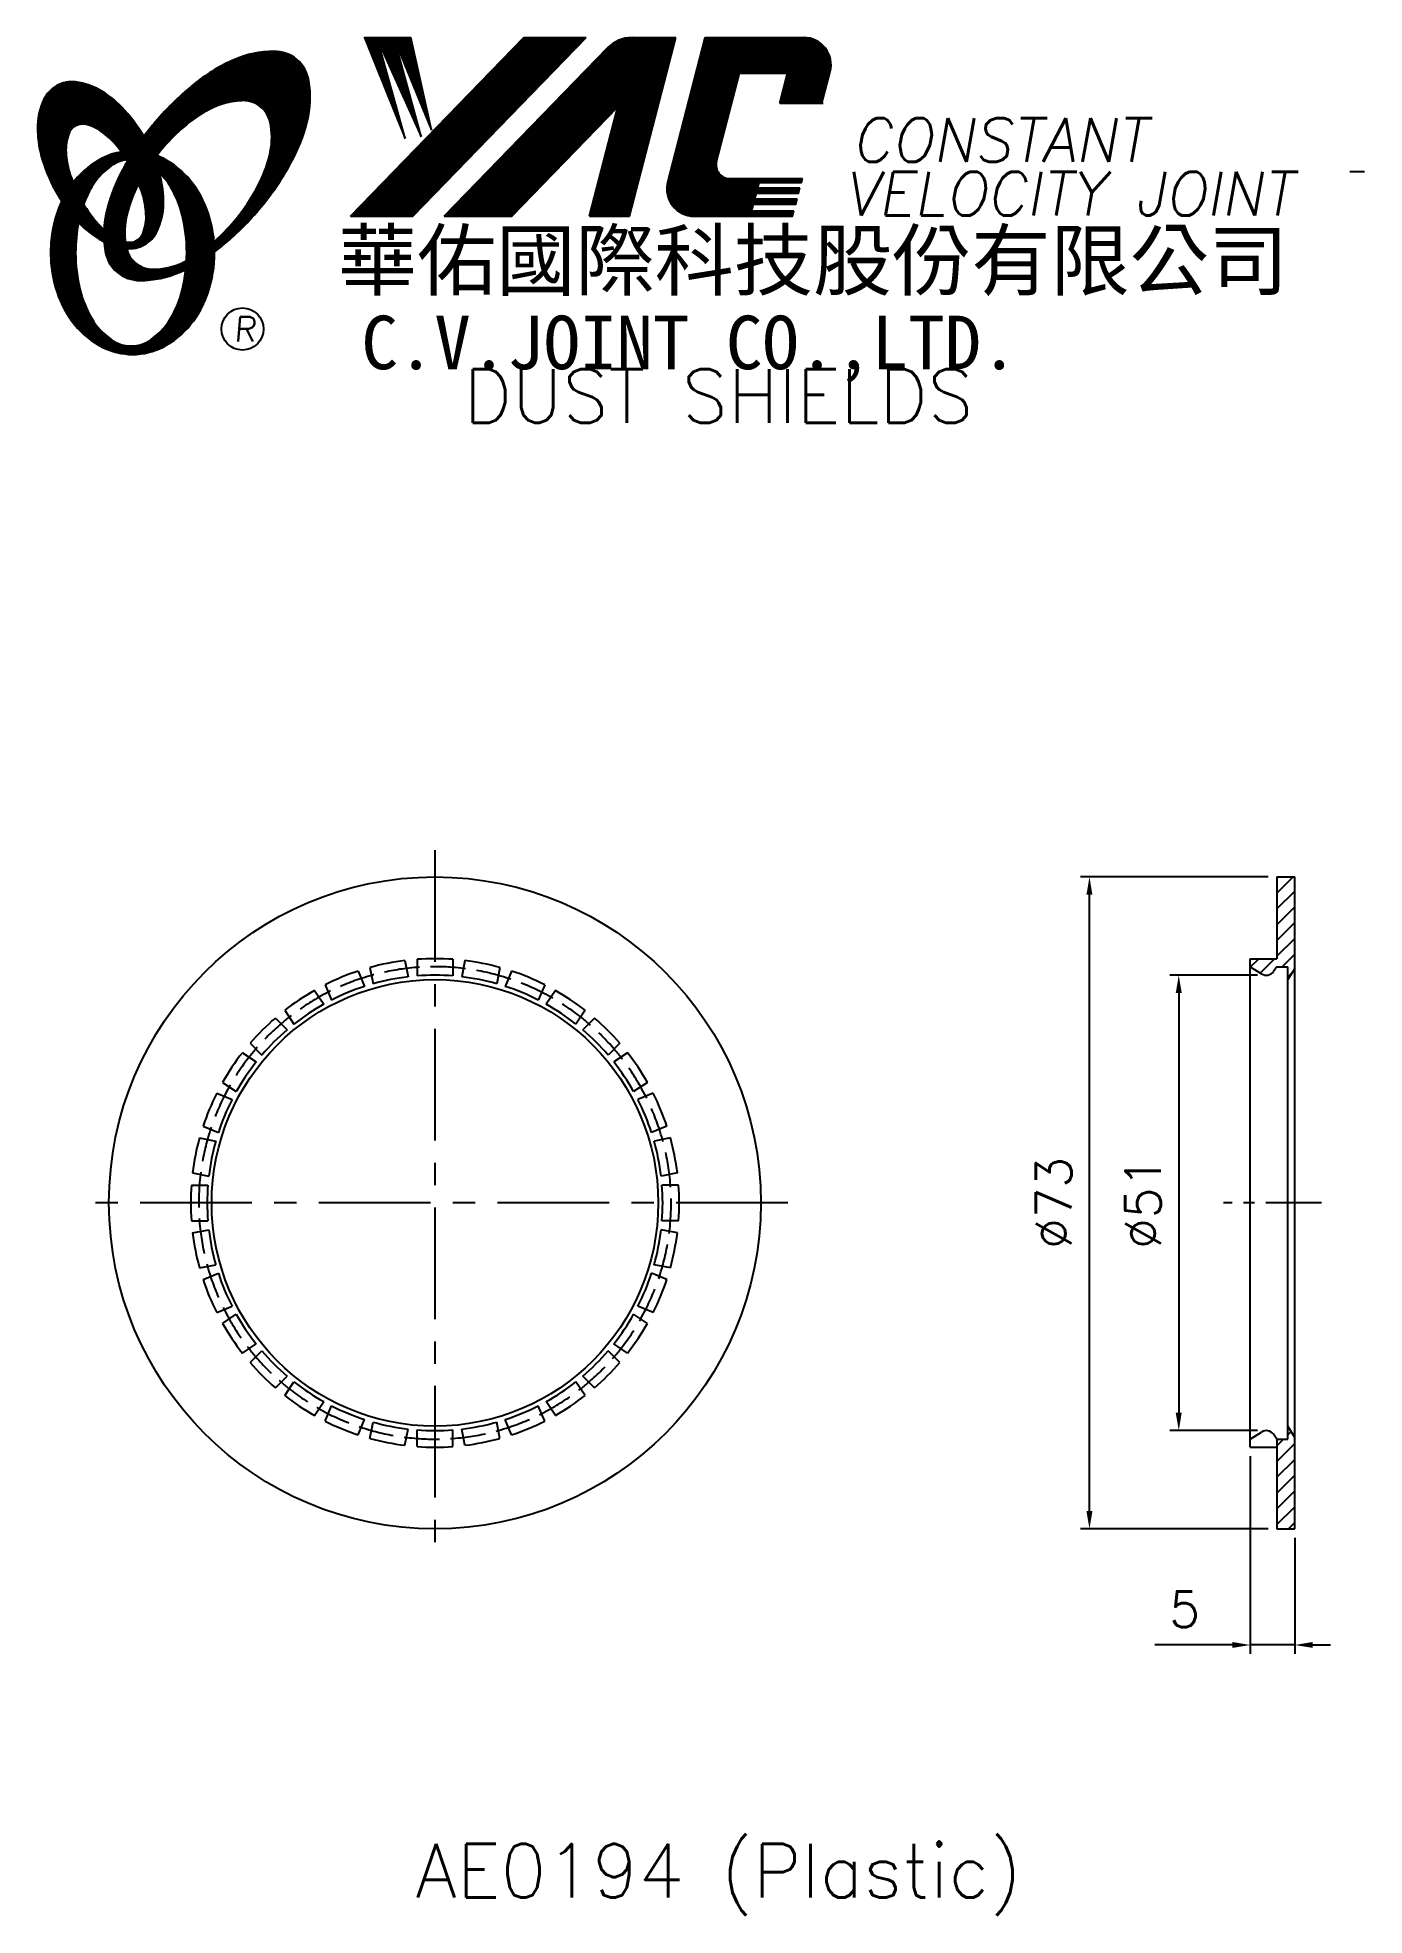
# Model space of a CAD drawing. Extents: x 593 to 741, y 306 to 516.
import ezdxf
from ezdxf.enums import TextEntityAlignment as Align

# ---------------------------------------------------------------- set-up
doc = ezdxf.new("R2010")
doc.units = 0
doc.header["$LTSCALE"] = 10
doc.header["$MEASUREMENT"] = 0
doc.linetypes.add('CENTER', pattern=[2, 1.25, -0.25, 0.25, -0.25])
doc.linetypes.add('HIDDEN', pattern=[0.375, 0.25, -0.125])
doc.layers.get('0').update_dxf_attribs({"linetype": 'CONTINUOUS'})
doc.layers.get('DEFPOINTS').update_dxf_attribs({"linetype": 'CONTINUOUS'})
doc.layers.add('4', color=7, linetype='CONTINUOUS')
doc.styles.add('CHINA', font='KAIU.TTF')
doc.styles.add('ITALICC', font='simplex.shx')
doc.dimstyles.new('STANDARD$0', dxfattribs={"dimtxt": 4, "dimasz": 2, "dimexe": 1, "dimexo": 1, "dimgap": 2, "dimtad": 1, "dimdec": 4, "dimzin": 10, "dimtxsty": 'ITALICC', "dimcen": 2, "dimclrd": 5, "dimclre": 5, "dimclrt": 18, "dimaunit": 1, "dimazin": 3, "dimtp": 0.1, "dimtfac": 0.7, "dimtdec": 4, "dimtmove": 0, "dimatfit": 3, "dimtolj": 1, "dimtzin": 10})
pattern_1 = [(45, (493.591714, 308.981585), (-0.00883883476, 0.00883883476), [])]
pattern_2 = [(45, (662.18226, 272.677176), (-0.00727476112, 0.00727476112), [])]

# ---------------------------------------------------------------- blocks, each defined once
blk = doc.blocks.new('*D4')
at = {"color": 5, "linetype": 'BYBLOCK'}
for p, q in [((729.22, 411.42), (719.42, 411.42)), ((720.42, 409.42), (720.42, 362.42)), ((729.22, 360.42), (719.42, 360.42))]:
    blk.add_line(p, q, dxfattribs=at)
for points in [[(720.08, 409.42), (720.75, 409.42), (720.42, 411.42)], [(720.08, 362.42), (720.75, 362.42), (720.42, 360.42)]]:
    blk.add_solid(points, dxfattribs=at)
at = {"layer": 'DEFPOINTS', "color": 0, "linetype": 'BYBLOCK'}
for p in [(730.22, 411.42), (720.42, 360.42), (730.22, 360.42)]:
    blk.add_point(p, dxfattribs=at)
at = {"color": 18, "linetype": 'BYBLOCK', "insert": (716.42, 385.92), "char_height": 4, "attachment_point": 5, "rotation": 90, "style": 'ITALICC'}
blk.add_mtext('\\A1;∅51', dxfattribs=at)
blk = doc.blocks.new('*D5')
at = {"color": 5, "linetype": 'BYBLOCK'}
for p, q in [((730.42, 422.42), (709.42, 422.42)), ((710.42, 351.42), (710.42, 420.42)), ((730.42, 349.42), (709.42, 349.42))]:
    blk.add_line(p, q, dxfattribs=at)
for points in [[(710.08, 420.42), (710.75, 420.42), (710.42, 422.42)], [(710.08, 351.42), (710.75, 351.42), (710.42, 349.42)]]:
    blk.add_solid(points, dxfattribs=at)
at = {"layer": 'DEFPOINTS', "color": 0, "linetype": 'BYBLOCK'}
for p in [(710.42, 422.42), (731.42, 422.42), (731.42, 349.42)]:
    blk.add_point(p, dxfattribs=at)
at = {"color": 18, "linetype": 'BYBLOCK', "insert": (706.42, 385.92), "char_height": 4, "attachment_point": 5, "rotation": 90, "style": 'ITALICC'}
blk.add_mtext('\\A1;∅73', dxfattribs=at)
blk = doc.blocks.new('*D6')
at = {"color": 5, "linetype": 'BYBLOCK'}
for p, q in [((728.42, 357.57), (728.42, 335.42)), ((733.42, 348.42), (733.42, 335.42)), ((726.42, 336.42), (717.75, 336.42)), ((733.42, 336.42), (728.42, 336.42)), ((735.42, 336.42), (737.42, 336.42))]:
    blk.add_line(p, q, dxfattribs=at)
for points in [[(726.42, 336.75), (726.42, 336.09), (728.42, 336.42)], [(735.42, 336.75), (735.42, 336.09), (733.42, 336.42)]]:
    blk.add_solid(points, dxfattribs=at)
at = {"layer": 'DEFPOINTS', "color": 0, "linetype": 'BYBLOCK'}
for p in [(728.42, 358.57), (733.42, 349.42), (728.42, 336.42)]:
    blk.add_point(p, dxfattribs=at)
at = {"color": 18, "linetype": 'BYBLOCK', "insert": (721.08, 340.42), "char_height": 4, "attachment_point": 5, "style": 'ITALICC'}
blk.add_mtext('\\A1;5', dxfattribs=at)

msp = doc.modelspace()

# ---------------------------------------------------------------- hatches: boundary and pattern name
at = {"layer": '4', "linetype": 'CONTINUOUS'}
h = msp.add_hatch(dxfattribs=at)
h.set_pattern_fill('ANSI31', color=5, scale=0.1, style=0)
h.set_pattern_definition(pattern_1)
h.paths.add_polyline_path([(654.05042, 516.41257), (647.09311, 516.41257), (627.67651, 496.40881), (634.63381, 496.40881)])
h.paths.add_polyline_path([(657.59731, 508.647), (654.41694, 496.40881), (658.89792, 496.40881), (664.09636, 516.41257), (659.19963, 516.41257, 0.202785967), (656.46556, 515.25615), (638.17143, 496.40881), (645.71834, 496.40881)])
h.paths.add_polyline_path([(671.22442, 512.41415), (676.61814, 512.41415), (675.74912, 509.07014), (680.46594, 509.07014), (681.38266, 512.5977, 0.490800957), (678.43246, 516.41257), (667.39814, 516.41257), (663.19109, 500.22368, 0.490800957), (666.14129, 496.40881), (677.1756, 496.40881), (677.33005, 497.00312), (672.61323, 497.00312), (672.8066, 497.74721), (677.52342, 497.74721), (677.68197, 498.35734), (672.96515, 498.35734), (673.1264, 498.97781), (677.84322, 498.97781), (677.9994, 499.5788), (673.28258, 499.5788), (673.43938, 500.18218), (678.1562, 500.18218), (678.27293, 500.63137), (670.13318, 500.63137, -0.490800957), (668.65808, 502.53881)])
h = msp.add_hatch(dxfattribs=at)
h.set_pattern_fill('ANSI31', color=1, scale=0.1, style=0)
h.set_pattern_definition(pattern_1)
h.paths.add_polyline_path([(634.40848, 516.41257), (629.23116, 516.41257), (633.80192, 505.10883), (630.73598, 516.06681), (635.57072, 505.34449), (632.62271, 516.06681), (636.74993, 506.05145)])
h = msp.add_hatch(dxfattribs=at)
h.set_pattern_fill('ANSI31', color=5, scale=0.082305, style=0)
h.set_pattern_definition([(45, (493.591714, 308.981585), (-0.00727476112, 0.00727476112), [])])
h.paths.add_polyline_path([(615.62719, 509.35009, -0.172879177), (617.56866, 508.69152, -0.172879177), (618.65595, 506.95347, -0.104527385), (618.68373, 503.62528, -0.065680101), (617.5142, 500.22333, -0.051823203), (615.07378, 496.38094, -0.044272532), (612.39881, 493.5546, -0.020203161), (612.4524, 492.41668, 0.006517006), (612.85695, 492.72876, 0.049863361), (617.41037, 497.14182, 0.049863361), (621.00001, 502.36899, 0.063682799), (622.82105, 506.99633, 0.103597411), (623.01035, 511.5803, 0.177892575), (621.66174, 513.95058, 0.177892575), (619.09935, 514.88391, 0.103597411), (614.61155, 513.93086, 0.063682799), (610.35381, 511.36179, 0.049863361), (605.80039, 506.94873, 0.016070017), (604.52969, 505.34241, -0.007061632), (604.77697, 504.90538, -0.031648676), (605.72956, 502.86881, -0.008069351), (606.16146, 503.43312, -0.051823203), (609.33984, 506.69157, -0.065680101), (612.38177, 508.61193, -0.104527385)])
h.paths.add_polyline_path([(602.55152, 496.18877, -0.065680101), (603.72105, 499.59073, -0.006063428), (603.96499, 500.06574, 0.027613469), (603.23815, 501.65381, 0.017011252), (602.70473, 502.58879, 0.007829282), (602.21075, 501.72156, 0.063682799), (600.3897, 497.09422, 0.103597411), (600.20041, 492.51024, 0.177892575), (601.54901, 490.13997, 0.177892575), (604.1114, 489.20664, 0.103597411), (608.5992, 490.15969, 0.008811776), (609.22617, 490.44976, 0.013922709), (609.30349, 491.41957, -0.009086703), (608.85348, 491.20213, -0.104527385), (605.60806, 490.46396, -0.172879177), (603.66659, 491.12253, -0.172879177), (602.57929, 492.86058, -0.104527385)])
h = msp.add_hatch(dxfattribs=at)
h.set_pattern_fill('ANSI31', color=3, scale=0.082305, style=0)
h.set_pattern_definition(pattern_2)
h.paths.add_polyline_path([(599.83068, 510.40093, 0.106488277), (596.8888, 511.4395, 0.158297415), (594.7986, 511.04445, 0.158297415), (593.33927, 509.49677, 0.106488277), (592.62846, 506.459, 0.071723199), (593.0465, 503.14604, 0.058080454), (594.59149, 499.33066, 0.058080454), (596.97253, 495.97286, 0.071723199), (599.53778, 493.83511, 0.020895977), (600.07796, 493.53312, -0.030777155), (600.06205, 494.90934, -0.042059526), (598.9657, 496.0721, -0.04691039), (597.34653, 498.55325, -0.04691039), (596.21825, 501.29274, -0.060581117), (595.81615, 503.5548, -0.10187153), (596.12777, 505.64301, -0.185892489), (596.90786, 506.53465, -0.185892489), (598.08451, 506.67277, -0.10187153), (599.98216, 505.74723, -0.060581117), (601.61899, 504.13496, -0.04691039), (603.23815, 501.65381, -0.04691039), (604.36643, 498.91433, -0.060581117), (604.76853, 496.65226, -0.10187153), (604.45691, 494.56406, -0.185892489), (603.67682, 493.67242, -0.185892489), (602.50018, 493.5343, -0.002013383), (602.45938, 493.54492, 0.021593804), (602.57929, 492.86058, 0.006477741), (602.5973, 492.78355, 0.14950097), (604.56985, 493.19158, 0.158297415), (606.02918, 494.73927, 0.106488277), (606.74, 497.77704, 0.071723199), (606.32195, 501.09, 0.058080454), (604.77697, 504.90538, 0.058080454), (602.39592, 508.26317, 0.071723199)])
h = msp.add_hatch(dxfattribs=at)
h.set_pattern_fill('ANSI31', color=1, scale=0.082305, style=0)
h.set_pattern_definition(pattern_2)
h.paths.add_polyline_path([(600.92431, 502.07748, -0.120168026), (602.6161, 502.73087, 0.016865385), (602.01634, 503.61361, 0.076648372), (599.86011, 502.89469, 0.104809576), (596.77565, 500.38159, 0.005838257), (596.60871, 500.16939, 0.028089978), (597.34653, 498.55325, 0.014237292), (597.78866, 497.76821, -0.045767751), (598.71384, 499.70505, -0.106890197)])
h.paths.add_polyline_path([(596.89294, 492.32286, -0.048711043), (597.22304, 495.7032, -0.007865741), (596.97253, 495.97286, -0.037695478), (595.33666, 498.09162, 0.03042545), (594.81133, 496.78765, 0.080710289), (594.0859, 492.32286, 0.080710289), (594.81133, 487.85807, 0.089265679), (596.77565, 484.26413, 0.104809576), (599.86011, 481.75103, 0.11926607), (603.2693, 480.92609, 0.11926607), (606.67849, 481.75103, 0.104809576), (609.76295, 484.26413, 0.089265679), (611.72727, 487.85807, 0.080710289), (612.45271, 492.32286, 0.080710289), (611.72727, 496.78765, 0.089265679), (609.76295, 500.38159, 0.104809576), (606.67849, 502.89469, 0.025513357), (605.98526, 503.20744, 0.004818181), (605.72956, 502.86881, -0.023722145), (606.27077, 501.27206, -0.065307489), (607.50595, 499.70505, -0.073950765), (608.8184, 496.50732, -0.060532391), (609.32686, 492.32286, -0.060532391), (608.8184, 488.1384, -0.073950765), (607.50595, 484.94067, -0.106890197), (605.29549, 482.56824, -0.153118262), (603.1099, 481.88286, -0.153118262), (600.92431, 482.56824, -0.106890197), (598.71384, 484.94067, -0.073950765), (597.40139, 488.1384, -0.060532391)])
h = msp.add_hatch(dxfattribs=at)
h.set_pattern_fill('ANSI31', color=5, scale=10, style=0)
h.set_pattern_definition([(45, (799.6967, 211.3488), (-0.8838835, 0.8838835), [])])
h.paths.add_polyline_path([(731.41678, 413.26848), (728.41678, 413.26848), (728.41678, 412.36848), (729.68474, 411.57175, 0.394540789), (731.02561, 411.83044), (731.41678, 412.36848), (732.61678, 412.36848), (732.61678, 410.91848), (733.41678, 412.16848), (733.41678, 422.41848), (731.41678, 422.41848)])
h.paths.add_polyline_path([(731.41678, 349.41848), (733.41678, 349.41848), (733.41678, 359.66848), (732.61678, 360.91848), (732.61678, 359.46848), (731.41678, 359.46848)])

# ---------------------------------------------------------------- linework, layer by layer
at = {"layer": '4', "color": 5, "linetype": 'CONTINUOUS'}
for p, q in [((627.67651, 496.40881), (647.09311, 516.41257)), ((634.63381, 496.40881), (654.05042, 516.41257)), ((638.17143, 496.40881), (656.46556, 515.25615)), ((647.09311, 516.41257), (654.05042, 516.41257)), ((658.89792, 496.40881), (664.09636, 516.41257)), ((659.19963, 516.41257), (664.09636, 516.41257)), ((663.19109, 500.22368), (667.39814, 516.41257)), ((667.39814, 516.41257), (678.43246, 516.41257)), ((668.65808, 502.53881), (671.22442, 512.41415)), ((671.22442, 512.41415), (676.61814, 512.41415)), ((675.74912, 509.07014), (676.61814, 512.41415)), ((680.46594, 509.07014), (681.38266, 512.5977)), ((675.74912, 509.07014), (680.61637, 509.07014)), ((645.71834, 496.40881), (657.59731, 508.647)), ((654.41694, 496.40881), (657.59731, 508.647)), ((670.13318, 500.63137), (678.27293, 500.63137)), ((678.1562, 500.18218), (678.27293, 500.63137)), ((741.21101, 501.38394), (739.57505, 501.38394)), ((672.96515, 498.35734), (673.1264, 498.97781)), ((673.1264, 498.97781), (677.84322, 498.97781)), ((673.28258, 499.5788), (673.43938, 500.18218)), ((673.28258, 499.5788), (677.9994, 499.5788)), ((673.43938, 500.18218), (678.1562, 500.18218)), ((677.84322, 498.97781), (677.9994, 499.5788)), ((627.67651, 496.40881), (634.63381, 496.40881)), ((638.17143, 496.40881), (645.71834, 496.40881)), ((654.41694, 496.40881), (658.89792, 496.40881)), ((666.14129, 496.40881), (677.1756, 496.40881)), ((672.61323, 497.00312), (672.8066, 497.74721)), ((672.61323, 497.00312), (677.33005, 497.00312)), ((672.8066, 497.74721), (677.52342, 497.74721)), ((672.96515, 498.35734), (677.68197, 498.35734)), ((677.1756, 496.40881), (677.33005, 497.00312)), ((677.52342, 497.74721), (677.68197, 498.35734))]:
    msp.add_line(p, q, dxfattribs=at)
at = {"layer": '4', "color": 1, "linetype": 'CONTINUOUS'}
for p, q in [((629.23116, 516.41257), (633.80192, 505.10883)), ((629.23116, 516.41257), (634.40848, 516.41257)), ((630.73598, 516.06681), (635.57072, 505.34449)), ((633.80192, 505.10883), (630.73598, 516.06681)), ((635.57072, 505.34449), (632.62271, 516.06681)), ((632.62271, 516.06681), (636.74993, 506.05145)), ((636.74993, 506.05145), (634.40848, 516.41257))]:
    msp.add_line(p, q, dxfattribs=at)
at = {"layer": '4', "color": 5, "linetype": 'CENTER'}
for p, q in [((637.12663, 425.41848), (637.12663, 346.41848)), ((676.62663, 385.91848), (597.62663, 385.91848))]:
    msp.add_line(p, q, dxfattribs=at)
at = {"layer": '4', "color": 7, "linetype": 'CONTINUOUS'}
for p, q in [((731.41678, 422.41848), (733.41678, 422.41848)), ((731.41678, 422.41848), (731.41678, 413.26848)), ((733.41678, 349.41848), (733.41678, 422.41848)), ((629.84362, 412.28096), (630.20558, 410.46128)), ((633.76677, 413.06132), (634.12872, 411.24164)), ((635.12663, 413.19525), (635.12663, 411.33992)), ((639.12663, 413.19525), (639.12663, 411.33992)), ((640.48649, 413.06132), (640.12454, 411.24164)), ((644.40964, 412.28096), (644.04768, 410.46128)), ((728.41678, 358.56848), (728.41678, 413.26848)), ((728.41678, 413.26848), (731.41678, 413.26848)), ((728.41678, 412.36848), (729.68474, 411.57175)), ((731.41678, 412.36848), (731.02561, 411.83044)), ((731.41678, 412.36848), (732.61678, 412.36848)), ((731.41678, 412.36848), (732.61678, 412.36848)), ((732.61678, 359.46848), (732.61678, 412.36848)), ((733.41678, 412.16848), (732.61678, 410.91848)), ((624.8405, 410.35357), (625.5505, 408.63947)), ((628.53602, 411.8843), (629.24602, 410.1702)), ((645.71724, 411.8843), (645.00724, 410.1702)), ((649.41276, 410.35357), (648.70276, 408.63947)), ((623.6354, 409.70943), (624.66617, 408.16678)), ((650.61786, 409.70943), (649.58709, 408.16678)), ((619.25325, 406.62028), (620.56517, 405.30837)), ((620.30953, 407.48715), (621.34029, 405.9445)), ((653.94373, 407.48715), (652.91297, 405.9445)), ((655.00001, 406.62028), (653.68809, 405.30837)), ((616.42482, 403.79186), (617.73674, 402.47994)), ((657.82844, 403.79186), (656.51652, 402.47994)), ((615.55796, 402.73558), (617.10061, 401.70482)), ((658.6953, 402.73558), (657.15265, 401.70482)), ((612.69154, 398.20461), (614.40564, 397.4946)), ((613.33568, 399.4097), (614.87833, 398.37894)), ((660.91758, 399.4097), (659.37493, 398.37894)), ((661.56172, 398.20461), (659.84762, 397.4946)), ((611.16081, 394.50909), (612.87491, 393.79908)), ((663.09245, 394.50909), (661.37835, 393.79908)), ((610.76415, 393.20148), (612.58383, 392.83953)), ((663.48911, 393.20148), (661.66943, 392.83953)), ((609.98379, 389.27834), (611.80347, 388.91638)), ((664.26947, 389.27834), (662.44979, 388.91638)), ((609.84985, 387.91848), (611.70518, 387.91848)), ((664.40341, 387.91848), (662.54808, 387.91848)), ((609.84985, 383.91848), (611.70518, 383.91848)), ((609.98379, 382.55861), (611.80347, 382.92057)), ((664.26947, 382.55861), (662.44979, 382.92057)), ((664.40341, 383.91848), (662.54808, 383.91848)), ((610.76415, 378.63547), (612.58383, 378.99743)), ((663.48911, 378.63547), (661.66943, 378.99743)), ((611.16081, 377.32787), (612.87491, 378.03787)), ((663.09245, 377.32787), (661.37835, 378.03787)), ((612.69154, 373.63235), (614.40564, 374.34235)), ((661.56172, 373.63235), (659.84762, 374.34235)), ((613.33568, 372.42725), (614.87833, 373.45802)), ((660.91758, 372.42725), (659.37493, 373.45802)), ((615.55796, 369.10137), (617.10061, 370.13214)), ((658.6953, 369.10137), (657.15265, 370.13214)), ((616.42482, 368.0451), (617.73674, 369.35701)), ((657.82844, 368.0451), (656.51652, 369.35701)), ((619.25325, 365.21667), (620.56517, 366.52859)), ((620.30953, 364.34981), (621.34029, 365.89246)), ((653.94373, 364.34981), (652.91297, 365.89246)), ((655.00001, 365.21667), (653.68809, 366.52859)), ((623.6354, 362.12753), (624.66617, 363.67018)), ((624.8405, 361.48339), (625.5505, 363.19749)), ((649.41276, 361.48339), (648.70276, 363.19749)), ((650.61786, 362.12753), (649.58709, 363.67018)), ((628.53602, 359.95266), (629.24602, 361.66676)), ((629.84362, 359.556), (630.20558, 361.37568)), ((633.76677, 358.77564), (634.12872, 360.59531)), ((635.12663, 358.6417), (635.12663, 360.49703)), ((639.12663, 358.6417), (639.12663, 360.49703)), ((640.48649, 358.77564), (640.12454, 360.59531)), ((644.40964, 359.556), (644.04768, 361.37568)), ((645.71724, 359.95266), (645.00724, 361.66676)), ((728.41678, 359.46848), (729.68474, 360.2652)), ((731.41678, 359.46848), (731.02561, 360.00652)), ((733.41678, 359.66848), (732.61678, 360.91848)), ((728.41678, 358.56848), (731.41678, 358.56848)), ((731.41678, 359.46848), (732.61678, 359.46848)), ((731.41678, 359.46848), (732.61678, 359.46848)), ((731.41678, 359.46848), (731.41678, 349.41848)), ((731.41678, 349.41848), (733.41678, 349.41848))]:
    msp.add_line(p, q, dxfattribs=at)
at = {"layer": '4', "color": 5, "linetype": 'CENTER', "ltscale": 0.5}
msp.add_line((736.41678, 385.91848), (725.41678, 385.91848), dxfattribs=at)
at = {"layer": '4', "color": 5, "linetype": 'CONTINUOUS'}
for points in [[(612.4524, 492.41668, 0.006517006), (612.85695, 492.72876, 0.049863361), (617.41037, 497.14182, 0.049863361), (621.00001, 502.36899, 0.063682799), (622.82105, 506.99633, 0.103597411), (623.01035, 511.5803, 0.177892575), (621.66174, 513.95058, 0.177892575), (619.09935, 514.88391, 0.103597411), (614.61155, 513.93086, 0.063682799), (610.35381, 511.36179, 0.049863361), (605.80039, 506.94873, 0.016070017), (604.52969, 505.34241)], [(612.39881, 493.5546, 0.044272532), (615.07378, 496.38094, 0.051823203), (617.5142, 500.22333, 0.065680101), (618.68373, 503.62528, 0.104527385), (618.65595, 506.95347, 0.172879177), (617.56866, 508.69152, 0.172879177), (615.62719, 509.35009, 0.104527385), (612.38177, 508.61193, 0.065680101), (609.33984, 506.69157, 0.051823203), (606.16146, 503.43312, 0.008069351), (605.72956, 502.86881)], [(602.70473, 502.58879, 0.007829282), (602.21075, 501.72156, 0.063682799), (600.3897, 497.09422, 0.103597411), (600.20041, 492.51024, 0.177892575), (601.54901, 490.13997, 0.177892575), (604.1114, 489.20664, 0.103597411), (608.5992, 490.15969, 0.008811776), (609.22617, 490.44976, 0.008811776)], [(603.96499, 500.06574, 0.006063428), (603.72105, 499.59073, 0.065680101), (602.55152, 496.18877, 0.104527385), (602.57929, 492.86058, 0.172879177), (603.66659, 491.12253, 0.172879177), (605.60806, 490.46396, 0.104527385), (608.85348, 491.20213, 0.009086703), (609.30349, 491.41957, 0.009086703)]]:
    msp.add_lwpolyline(points, format="xyb", dxfattribs=at)
at = {"layer": '4', "color": 3, "linetype": 'CONTINUOUS'}
for points in [[(602.5973, 492.78355, 0.14950097), (604.56985, 493.19158, 0.158297415), (606.02918, 494.73927, 0.106488277), (606.74, 497.77704, 0.071723199), (606.32195, 501.09, 0.058080454), (604.77697, 504.90538, 0.058080454), (602.39592, 508.26317, 0.071723199), (599.83068, 510.40093, 0.106488277), (596.8888, 511.4395, 0.158297415), (594.7986, 511.04445, 0.158297415), (593.33927, 509.49677, 0.106488277), (592.62846, 506.459, 0.071723199), (593.0465, 503.14604, 0.058080454), (594.59149, 499.33066, 0.058080454), (596.97253, 495.97286, 0.071723199), (599.53778, 493.83511, 0.020895977), (600.07796, 493.53312, 0.020895977)], [(602.45938, 493.54492, 0.002013383), (602.50018, 493.5343, 0.185892489), (603.67682, 493.67242, 0.185892489), (604.45691, 494.56406, 0.10187153), (604.76853, 496.65226, 0.060581117), (604.36643, 498.91433, 0.04691039), (603.23815, 501.65381, 0.04691039), (601.61899, 504.13496, 0.060581117), (599.98216, 505.74723, 0.10187153), (598.08451, 506.67277, 0.185892489), (596.90786, 506.53465, 0.185892489), (596.12777, 505.64301, 0.10187153), (595.81615, 503.5548, 0.060581117), (596.21825, 501.29274, 0.04691039), (597.34653, 498.55325, 0.04691039), (598.9657, 496.0721, 0.042059526), (600.06205, 494.90934, 0.042059526)]]:
    msp.add_lwpolyline(points, format="xyb", dxfattribs=at)
at = {"layer": '4', "color": 1, "linetype": 'CONTINUOUS'}
for points in [[(595.33666, 498.09162, 0.03042545), (594.81133, 496.78765, 0.080710289), (594.0859, 492.32286, 0.080710289), (594.81133, 487.85807, 0.089265679), (596.77565, 484.26413, 0.104809576), (599.86011, 481.75103, 0.11926607), (603.2693, 480.92609, 0.11926607), (606.67849, 481.75103, 0.104809576), (609.76295, 484.26413, 0.089265679), (611.72727, 487.85807, 0.080710289), (612.45271, 492.32286, 0.080710289), (611.72727, 496.78765, 0.089265679), (609.76295, 500.38159, 0.104809576), (606.67849, 502.89469, 0.025513357), (605.98526, 503.20744, 0.025513357)], [(602.01634, 503.61361, 0.076648372), (599.86011, 502.89469, 0.104809576), (596.77565, 500.38159, 0.005838257), (596.60871, 500.16939, 0.005838257)], [(602.6161, 502.73087, 0.120168026), (600.92431, 502.07748, 0.106890197), (598.71384, 499.70505, 0.045767751), (597.78866, 497.76821, 0.045767751)], [(597.22304, 495.7032, 0.048711043), (596.89294, 492.32286, 0.060532391), (597.40139, 488.1384, 0.073950765), (598.71384, 484.94067, 0.106890197), (600.92431, 482.56824, 0.153118262), (603.1099, 481.88286, 0.153118262), (605.29549, 482.56824, 0.106890197), (607.50595, 484.94067, 0.073950765), (608.8184, 488.1384, 0.060532391), (609.32686, 492.32286, 0.060532391), (608.8184, 496.50732, 0.073950765), (607.50595, 499.70505, 0.065307489), (606.27077, 501.27206)]]:
    msp.add_lwpolyline(points, format="xyb", dxfattribs=at)
at = {"layer": '4', "color": 5, "linetype": 'CONTINUOUS'}
msp.add_circle((615.57354, 483.77714), 2.35282, dxfattribs=at)
at = {"layer": '4', "color": 7, "linetype": 'CONTINUOUS'}
for radius in [36.5, 25]:
    msp.add_circle((637.12663, 385.91848), radius, dxfattribs=at)
at = {"layer": '4', "color": 5, "linetype": 'CONTINUOUS'}
for centre, radius, start, end in [((659.19963, 512.60233), 3.81024, 90, 135.8533387), ((678.43246, 513.36438), 3.04819, 345.4326059, 90), ((670.13318, 502.15547), 1.5241, 165.4326059, 270), ((666.14129, 499.457), 3.04819, 165.4326059, 270)]:
    msp.add_arc(centre, radius, start, end, dxfattribs=at)
at = {"layer": '4', "color": 7, "linetype": 'CONTINUOUS'}
for centre, radius, start, end in [((637.12663, 385.91848), 27.35, 97.0564375, 105.4435625), ((637.12663, 385.91848), 26.45, 94.3365232, 96.9134768), ((637.12663, 385.91848), 27.35, 85.8064375, 94.1935625), ((637.12663, 385.91848), 26.45, 83.0865232, 85.6634768), ((637.12663, 385.91848), 27.35, 74.5564375, 82.9435625), ((637.12663, 385.91848), 27.35, 108.3064375, 116.6935625), ((637.12663, 385.91848), 25.5, 108.0015933, 116.9984067), ((637.12663, 385.91848), 26.45, 105.5865232, 108.1634768), ((637.12663, 385.91848), 25.5, 96.7515933, 105.7484067), ((637.12663, 385.91848), 25.5, 85.5015933, 94.4984067), ((637.12663, 385.91848), 25.5, 74.2515933, 83.2484067), ((637.12663, 385.91848), 26.45, 71.8365232, 74.4134768), ((637.12663, 385.91848), 25.5, 63.0015933, 71.9984067), ((637.12663, 385.91848), 27.35, 63.3064375, 71.6935625), ((730.21678, 412.41848), 1, 237.8569113, 323.9819376), ((637.12663, 385.91848), 27.35, 119.5564375, 127.9435625), ((637.12663, 385.91848), 25.5, 119.2515933, 128.2484067), ((637.12663, 385.91848), 26.45, 116.8365232, 119.4134768), ((637.12663, 385.91848), 26.45, 60.5865232, 63.1634768), ((637.12663, 385.91848), 25.5, 51.7515933, 60.7484067), ((637.12663, 385.91848), 27.35, 52.0564375, 60.4435625), ((637.12663, 385.91848), 27.35, 130.8064375, 139.1935625), ((637.12663, 385.91848), 26.45, 128.0865232, 130.6634768), ((637.12663, 385.91848), 26.45, 49.3365232, 51.9134768), ((637.12663, 385.91848), 27.35, 40.8064375, 49.1935625), ((637.12663, 385.91848), 25.5, 130.5015933, 139.4984067), ((637.12663, 385.91848), 25.5, 40.5015933, 49.4984067), ((637.12663, 385.91848), 27.35, 142.0564375, 150.4435625), ((637.12663, 385.91848), 25.5, 141.7515933, 150.7484067), ((637.12663, 385.91848), 26.45, 139.3365232, 141.9134768), ((637.12663, 385.91848), 25.5, 29.2515933, 38.2484067), ((637.12663, 385.91848), 26.45, 38.0865232, 40.6634768), ((637.12663, 385.91848), 27.35, 29.5564375, 37.9435625), ((637.12663, 385.91848), 27.35, 153.3064375, 161.6935625), ((637.12663, 385.91848), 25.5, 153.0015933, 161.9984067), ((637.12663, 385.91848), 26.45, 150.5865232, 153.1634768), ((637.12663, 385.91848), 25.5, 18.0015933, 26.9984067), ((637.12663, 385.91848), 26.45, 26.8365232, 29.4134768), ((637.12663, 385.91848), 27.35, 18.3064375, 26.6935625), ((637.12663, 385.91848), 26.45, 161.8365232, 164.4134768), ((637.12663, 385.91848), 26.45, 15.5865232, 18.1634768), ((637.12663, 385.91848), 27.35, 164.5564375, 172.9435625), ((637.12663, 385.91848), 25.5, 164.2515933, 173.2484067), ((637.12663, 385.91848), 25.5, 6.7515933, 15.7484067), ((637.12663, 385.91848), 27.35, 7.0564375, 15.4435625), ((637.12663, 385.91848), 26.45, 173.0865232, 175.6634768), ((637.12663, 385.91848), 26.45, 4.3365232, 6.9134768), ((637.12663, 385.91848), 27.35, 175.8064375, 184.1935625), ((637.12663, 385.91848), 25.5, 175.5015933, 184.4984067), ((637.12663, 385.91848), 25.5, 355.5015933, 4.4984067), ((637.12663, 385.91848), 27.35, 355.8064375, 4.1935625), ((637.12663, 385.91848), 26.45, 184.3365232, 186.9134768), ((637.12663, 385.91848), 25.5, 186.7515933, 195.7484067), ((637.12663, 385.91848), 25.5, 344.2515933, 353.2484067), ((637.12663, 385.91848), 26.45, 353.0865232, 355.6634768), ((637.12663, 385.91848), 27.35, 187.0564375, 195.4435625), ((637.12663, 385.91848), 27.35, 344.5564375, 352.9435625), ((637.12663, 385.91848), 26.45, 195.5865232, 198.1634768), ((637.12663, 385.91848), 26.45, 341.8365232, 344.4134768), ((637.12663, 385.91848), 27.35, 198.3064375, 206.6935625), ((637.12663, 385.91848), 25.5, 198.0015933, 206.9984067), ((637.12663, 385.91848), 25.5, 333.0015933, 341.9984067), ((637.12663, 385.91848), 27.35, 333.3064375, 341.6935625), ((637.12663, 385.91848), 27.35, 209.5564375, 217.9435625), ((637.12663, 385.91848), 26.45, 206.8365232, 209.4134768), ((637.12663, 385.91848), 25.5, 209.2515933, 218.2484067), ((637.12663, 385.91848), 25.5, 321.7515933, 330.7484067), ((637.12663, 385.91848), 27.35, 322.0564375, 330.4435625), ((637.12663, 385.91848), 26.45, 330.5865232, 333.1634768), ((637.12663, 385.91848), 26.45, 218.0865232, 220.6634768), ((637.12663, 385.91848), 27.35, 220.8064375, 229.1935625), ((637.12663, 385.91848), 25.5, 220.5015933, 229.4984067), ((637.12663, 385.91848), 25.5, 310.5015933, 319.4984067), ((637.12663, 385.91848), 27.35, 310.8064375, 319.1935625), ((637.12663, 385.91848), 26.45, 319.3365232, 321.9134768), ((637.12663, 385.91848), 25.5, 231.7515933, 240.7484067), ((637.12663, 385.91848), 25.5, 299.2515933, 308.2484067), ((637.12663, 385.91848), 26.45, 229.3365232, 231.9134768), ((637.12663, 385.91848), 27.35, 232.0564375, 240.4435625), ((637.12663, 385.91848), 27.35, 299.5564375, 307.9435625), ((637.12663, 385.91848), 26.45, 308.0865232, 310.6634768), ((637.12663, 385.91848), 26.45, 240.5865232, 243.1634768), ((637.12663, 385.91848), 25.5, 243.0015933, 251.9984067), ((637.12663, 385.91848), 25.5, 288.0015933, 296.9984067), ((637.12663, 385.91848), 26.45, 296.8365232, 299.4134768), ((637.12663, 385.91848), 27.35, 243.3064375, 251.6935625), ((637.12663, 385.91848), 26.45, 251.8365232, 254.4134768), ((637.12663, 385.91848), 25.5, 254.2515933, 263.2484067), ((637.12663, 385.91848), 26.45, 263.0865232, 265.6634768), ((637.12663, 385.91848), 25.5, 265.5015933, 274.4984067), ((637.12663, 385.91848), 26.45, 274.3365232, 276.9134768), ((637.12663, 385.91848), 25.5, 276.7515933, 285.7484067), ((637.12663, 385.91848), 26.45, 285.5865232, 288.1634768), ((637.12663, 385.91848), 27.35, 288.3064375, 296.6935625), ((730.21678, 359.41848), 1, 36.0180624, 122.1430887), ((637.12663, 385.91848), 27.35, 254.5564375, 262.9435625), ((637.12663, 385.91848), 27.35, 265.8064375, 274.1935625), ((637.12663, 385.91848), 27.35, 277.0564375, 285.4435625)]:
    msp.add_arc(centre, radius, start, end, dxfattribs=at)
at = {"layer": '4', "color": 5, "linetype": 'HIDDEN'}
for start, end in [(96.9134768, 105.5865232), (85.6634768, 94.3365232), (74.4134768, 83.0865232), (108.1634768, 116.8365232), (63.1634768, 71.8365232), (119.4134768, 128.0865232), (51.9134768, 60.5865232), (130.6634768, 139.3365232), (40.6634768, 49.3365232), (141.9134768, 150.5865232), (29.4134768, 38.0865232), (153.1634768, 161.8365232), (18.1634768, 26.8365232), (164.4134768, 173.0865232), (6.9134768, 15.5865232), (175.6634768, 184.3365232), (355.6634768, 4.3365232), (186.9134768, 195.5865232), (344.4134768, 353.0865232), (198.1634768, 206.8365232), (333.1634768, 341.8365232), (209.4134768, 218.0865232), (321.9134768, 330.5865232), (220.6634768, 229.3365232), (310.6634768, 319.3365232), (231.9134768, 240.5865232), (299.4134768, 308.0865232), (243.1634768, 251.8365232), (288.1634768, 296.8365232), (254.4134768, 263.0865232), (276.9134768, 285.5865232), (265.6634768, 274.3365232)]:
    msp.add_arc((637.12663, 385.91848), 26.45, start, end, dxfattribs=at)

# ---------------------------------------------------------------- texts
at = {"layer": '4', "color": 5, "linetype": 'CONTINUOUS', "style": 'ITALICC'}
for s, height, oblique, p in [('CONSTANT', 4.9, 10, (683.82532, 502.47928)), ('VELOCITY JOINT', 4.9, 10, (682.94709, 496.48389)), ('R', 2.75625, 5, (614.61486, 482.36754))]:
    msp.add_text(s, height=height, dxfattribs=dict(at, oblique=oblique)).set_placement(p)
at = {"layer": '4', "color": 7, "linetype": 'CONTINUOUS', "style": 'CHINA'}
for s, height, p in [('華佑國際科技股份有限公司', 6.5, (626.26315, 488.21896)), ('C.V.JOINT CO.,LTD.', 6, (628.89178, 479.27274))]:
    msp.add_text(s, height=height, dxfattribs=at).set_placement(p)
at = {"layer": '4', "color": 18, "linetype": 'CONTINUOUS', "style": 'ITALICC'}
for s, p in [('DUST SHIELDS', (668.89451, 473.27992)), ('AE0194 (Plastic)', (668.89451, 308.13253))]:
    msp.add_text(s, height=6, dxfattribs=at).set_placement(p, align=Align.CENTER)

# ---------------------------------------------------------------- dimensions: what is measured, and where the dimension line sits
at = {"layer": '4', "color": 7, "linetype": 'CONTINUOUS'}
dim = msp.add_linear_dim(base=(710.41682, 422.41848), p1=(731.41678, 349.41848), p2=(731.41678, 422.41848), angle=90, text='%%C73', dimstyle='STANDARD$0', dxfattribs=at)
dim.commit()
dim.dimension.update_dxf_attribs({"geometry": '*D5', "text_midpoint": (706.41682, 385.91848)})
dim = msp.add_linear_dim(base=(720.41677, 360.41848), p1=(730.21678, 411.41848), p2=(730.21678, 360.41848), angle=90, text='%%C51', dimstyle='STANDARD$0', override={"dimcen": 2.5, "dimaunit": 0, "dimtp": 0}, dxfattribs=at)
dim.commit()
dim.dimension.update_dxf_attribs({"geometry": '*D4', "text_midpoint": (716.41677, 385.91848)})
dim = msp.add_linear_dim(base=(728.41678, 336.41851), p1=(733.41678, 349.41848), p2=(728.41678, 358.56848), dimstyle='STANDARD$0', override={"dimcen": 2.5, "dimaunit": 0, "dimtp": 0}, dxfattribs=at)
dim.commit()
dim.dimension.update_dxf_attribs({"geometry": '*D6', "text_midpoint": (721.08344, 340.41851)})

doc.saveas('drawing.dxf')
